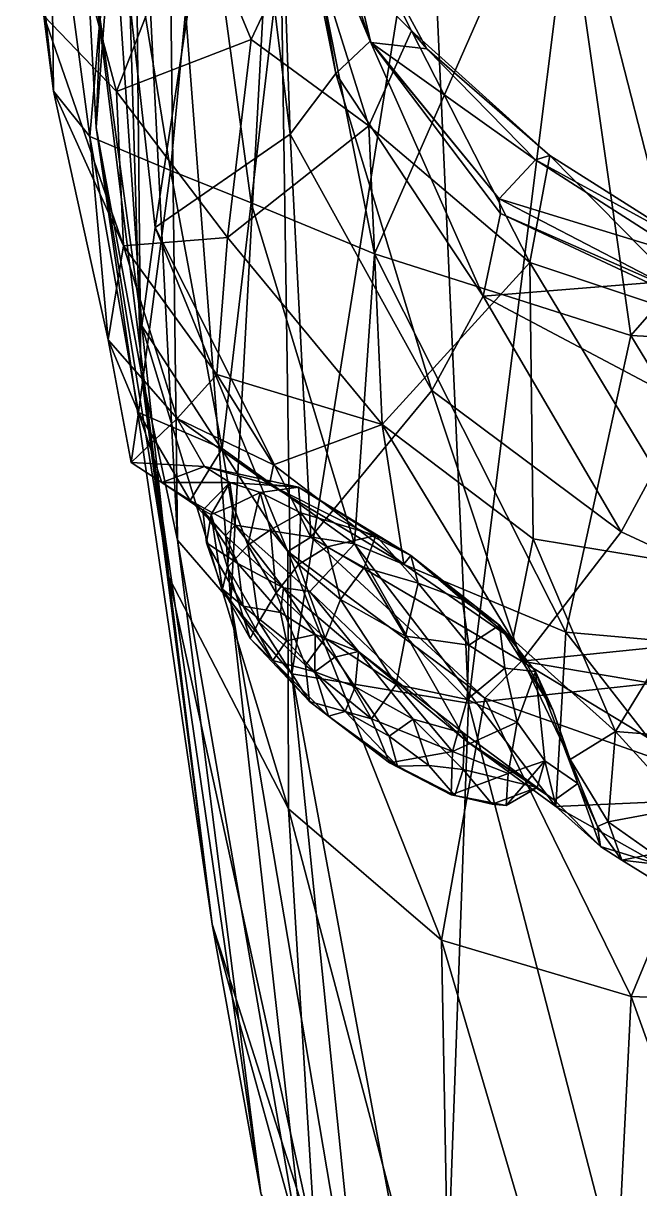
# Model space of a CAD drawing. Extents: x -1.07 to 1.07, y -3.15 to 5.89.
# Drawn here: x -1.0648 to -0.897, y 1.6532 to 1.9706 of the extents above; entities that cross this region are included whole.
import ezdxf

# ---------------------------------------------------------------- set-up
doc = ezdxf.new("R2010")
doc.units = 0
doc.layers.add('TRICERTP$LWO', color=1, linetype='CONTINUOUS')

msp = doc.modelspace()

# ---------------------------------------------------------------- linework, layer by layer
at = {"layer": 'TRICERTP$LWO'}
for points in [[(-1.04838, 2.00448, 1.10813), (-1.04496, 1.94217, 1.3726), (-1.03098, 2.12832, 1.14532)], [(-1.04496, 1.94217, 1.3726), (-1.03929, 2.09249, 1.41276), (-1.03098, 2.12832, 1.14532)], [(-1.04496, 1.94217, 1.3726), (-1.03287, 1.8762, 1.68029), (-1.03929, 2.09249, 1.41276)], [(-1.03287, 1.8762, 1.68029), (-1.03473, 2.06272, 1.7129), (-1.03929, 2.09249, 1.41276)], [(-1.03287, 1.8762, 1.68029), (-1.02287, 1.82985, 1.96393), (-1.03473, 2.06272, 1.7129)], [(-1.02287, 1.82985, 1.96393), (-1.0254, 2.03568, 1.98619), (-1.03473, 2.06272, 1.7129)], [(-1.04283, 2.03811, 0.95563), (-1.00697, 2.0596, 0.85116), (-1.02892, 1.91495, 0.92485)], [(-0.99216, 1.94039, 0.8277), (-1.02892, 1.91495, 0.92485), (-1.00697, 2.0596, 0.85116)], [(-0.99216, 1.94039, 0.8277), (-1.00697, 2.0596, 0.85116), (-0.99615, 2.05544, 0.74724)], [(-0.97974, 1.95694, 0.73428), (-0.99615, 2.05544, 0.74724), (-0.99818, 2.04945, 0.61376)], [(-0.97974, 1.95694, 0.73428), (-0.99216, 1.94039, 0.8277), (-0.99615, 2.05544, 0.74724)], [(-0.99556, 2.0478, 2.21074), (-1.0254, 2.03568, 1.98619), (-1.0083, 1.813, 2.17716)], [(-1.0083, 1.813, 2.17716), (-0.99172, 1.79344, 2.36881), (-0.99556, 2.0478, 2.21074)], [(-0.97041, 1.96569, 0.59824), (-0.99818, 2.04945, 0.61376), (-0.99906, 2.03387, 0.47937)], [(-0.97041, 1.96569, 0.59824), (-0.97974, 1.95694, 0.73428), (-0.99818, 2.04945, 0.61376)], [(-0.95451, 2.02655, 2.42015), (-0.99556, 2.0478, 2.21074), (-0.99172, 1.79344, 2.36881)], [(-1.03252, 1.88823, 1.06619), (-1.04838, 2.00448, 1.10813), (-1.04283, 2.03811, 0.95563)], [(-1.02892, 1.91495, 0.92485), (-1.03252, 1.88823, 1.06619), (-1.04283, 2.03811, 0.95563)], [(-1.02287, 1.82985, 1.96393), (-1.0083, 1.813, 2.17716), (-1.0254, 2.03568, 1.98619)], [(-0.97023, 1.96534, 0.45635), (-0.99906, 2.03387, 0.47937), (-0.98148, 2.01254, 0.37972)], [(-0.97023, 1.96534, 0.45635), (-0.97041, 1.96569, 0.59824), (-0.99906, 2.03387, 0.47937)], [(-1.05663, 1.95207, 0.07369), (-1.0592, 1.9726, 0.1109), (-1.06482, 2.03043, 0.0756)], [(-1.06482, 2.03043, 0.0756), (-1.05744, 2.01983, 0.05534), (-1.05663, 1.95207, 0.07369)], [(-0.81763, 2.03125, 2.6569), (-0.91515, 2.01248, 2.59458), (-0.85928, 1.7945, 2.66501)], [(-0.99172, 1.79344, 2.36881), (-0.9436, 1.78539, 2.56447), (-0.95451, 2.02655, 2.42015)], [(-0.91515, 2.01248, 2.59458), (-0.95451, 2.02655, 2.42015), (-0.9436, 1.78539, 2.56447)], [(-1.05744, 2.01983, 0.05534), (-1.03963, 2.02222, 0.03945), (-1.04671, 1.93974, 0.04712)], [(-1.02478, 1.93051, 0.0305), (-1.04671, 1.93974, 0.04712), (-1.03963, 2.02222, 0.03945)], [(-1.03963, 2.02222, 0.03945), (-1.01618, 2.02062, 0.02709), (-1.02478, 1.93051, 0.0305)], [(-0.9914, 2.0191, 0.01789), (-0.91892, 2.02215, 0.00953), (-0.96917, 1.90784, 0.01546)], [(-0.89943, 1.88558, 0.01244), (-0.96917, 1.90784, 0.01546), (-0.91892, 2.02215, 0.00953)], [(-0.91892, 2.02215, 0.00953), (-0.79466, 2.00572, 0.00562), (-0.89943, 1.88558, 0.01244)], [(-1.04671, 1.93974, 0.04712), (-1.05663, 1.95207, 0.07369), (-1.05744, 2.01983, 0.05534)], [(-1.00277, 1.92171, 0.02076), (-1.02478, 1.93051, 0.0305), (-1.01618, 2.02062, 0.02709)], [(-1.01618, 2.02062, 0.02709), (-0.9914, 2.0191, 0.01789), (-1.00277, 1.92171, 0.02076)], [(-0.96917, 1.90784, 0.01546), (-1.00277, 1.92171, 0.02076), (-0.9914, 2.0191, 0.01789)], [(-0.98804, 1.99769, 0.30591), (-0.95916, 1.96857, 0.32153), (-0.98148, 2.01254, 0.37972)], [(-0.95497, 1.96363, 0.38256), (-0.98148, 2.01254, 0.37972), (-0.95916, 1.96857, 0.32153)], [(-0.95497, 1.96363, 0.38256), (-0.97023, 1.96534, 0.45635), (-0.98148, 2.01254, 0.37972)], [(-0.9436, 1.78539, 2.56447), (-0.85928, 1.7945, 2.66501), (-0.91515, 2.01248, 2.59458)], [(-1.03941, 1.95199, 0.16476), (-1.05378, 2.00589, 0.16262), (-1.0592, 1.9726, 0.1109)], [(-1.03941, 1.95199, 0.16476), (-1.01885, 2.00492, 0.23698), (-1.05378, 2.00589, 0.16262)], [(-1.03252, 1.88823, 1.06619), (-1.02519, 1.81978, 1.32119), (-1.04838, 2.00448, 1.10813)], [(-1.02519, 1.81978, 1.32119), (-1.04496, 1.94217, 1.3726), (-1.04838, 2.00448, 1.10813)], [(-1.00283, 1.96618, 0.23079), (-1.01885, 2.00492, 0.23698), (-1.03941, 1.95199, 0.16476)], [(-1.00283, 1.96618, 0.23079), (-0.98804, 1.99769, 0.30591), (-1.01885, 2.00492, 0.23698)], [(-0.79203, 1.87989, 0.00798), (-0.89943, 1.88558, 0.01244), (-0.79466, 2.00572, 0.00562)], [(-1.00283, 1.96618, 0.23079), (-0.97076, 1.94268, 0.24721), (-0.98804, 1.99769, 0.30591)], [(-0.95916, 1.96857, 0.32153), (-0.98804, 1.99769, 0.30591), (-0.97076, 1.94268, 0.24721)], [(-1.03754, 1.90997, 0.1083), (-1.0592, 1.9726, 0.1109), (-1.05663, 1.95207, 0.07369)], [(-1.03754, 1.90997, 0.1083), (-1.03941, 1.95199, 0.16476), (-1.0592, 1.9726, 0.1109)], [(-0.97076, 1.94268, 0.24721), (-0.92693, 1.90544, 0.24309), (-0.95916, 1.96857, 0.32153)], [(-0.92146, 1.93459, 0.32239), (-0.95916, 1.96857, 0.32153), (-0.92693, 1.90544, 0.24309)], [(-0.95916, 1.96857, 0.32153), (-0.92146, 1.93459, 0.32239), (-0.95497, 1.96363, 0.38256)], [(-1.00919, 1.91227, 0.1683), (-1.00283, 1.96618, 0.23079), (-1.03941, 1.95199, 0.16476)], [(-0.97076, 1.94268, 0.24721), (-1.00283, 1.96618, 0.23079), (-1.00919, 1.91227, 0.1683)], [(-0.93966, 1.89628, 0.71809), (-0.97974, 1.95694, 0.73428), (-0.97041, 1.96569, 0.59824)], [(-0.93492, 1.91874, 0.59381), (-0.93966, 1.89628, 0.71809), (-0.97041, 1.96569, 0.59824)], [(-0.97023, 1.96534, 0.45635), (-0.93523, 1.92282, 0.47819), (-0.97041, 1.96569, 0.59824)], [(-0.93492, 1.91874, 0.59381), (-0.97041, 1.96569, 0.59824), (-0.93523, 1.92282, 0.47819)], [(-0.95497, 1.96363, 0.38256), (-0.92536, 1.9334, 0.3959), (-0.97023, 1.96534, 0.45635)], [(-0.93523, 1.92282, 0.47819), (-0.97023, 1.96534, 0.45635), (-0.92536, 1.9334, 0.3959)], [(-0.92536, 1.9334, 0.3959), (-0.95497, 1.96363, 0.38256), (-0.92146, 1.93459, 0.32239)], [(-0.95361, 1.87059, 0.82264), (-0.99216, 1.94039, 0.8277), (-0.97974, 1.95694, 0.73428)], [(-0.93966, 1.89628, 0.71809), (-0.95361, 1.87059, 0.82264), (-0.97974, 1.95694, 0.73428)], [(-1.04173, 1.88436, 0.06089), (-1.03754, 1.90997, 0.1083), (-1.05663, 1.95207, 0.07369)], [(-1.05663, 1.95207, 0.07369), (-1.04671, 1.93974, 0.04712), (-1.04173, 1.88436, 0.06089)], [(-1.00919, 1.91227, 0.1683), (-1.03941, 1.95199, 0.16476), (-1.03754, 1.90997, 0.1083)], [(-0.96709, 1.86132, 0.16247), (-0.97076, 1.94268, 0.24721), (-1.00919, 1.91227, 0.1683)], [(-0.92693, 1.90544, 0.24309), (-0.97076, 1.94268, 0.24721), (-0.96709, 1.86132, 0.16247)], [(-1.04671, 1.93974, 0.04712), (-1.02478, 1.93051, 0.0305), (-1.03344, 1.86456, 0.0337)], [(-1.03344, 1.86456, 0.0337), (-1.04173, 1.88436, 0.06089), (-1.04671, 1.93974, 0.04712)], [(-1.02519, 1.81978, 1.32119), (-1.01337, 1.72525, 1.61779), (-1.04496, 1.94217, 1.3726)], [(-1.01337, 1.72525, 1.61779), (-1.03287, 1.8762, 1.68029), (-1.04496, 1.94217, 1.3726)], [(-0.98652, 1.83059, 0.92104), (-1.02892, 1.91495, 0.92485), (-0.99216, 1.94039, 0.8277)], [(-0.95361, 1.87059, 0.82264), (-0.98652, 1.83059, 0.92104), (-0.99216, 1.94039, 0.8277)], [(-0.92536, 1.9334, 0.3959), (-0.8846, 1.90726, 0.39232), (-0.93523, 1.92282, 0.47819)], [(-0.92693, 1.90544, 0.24309), (-0.8759, 1.88836, 0.25578), (-0.92146, 1.93459, 0.32239)], [(-0.92146, 1.93459, 0.32239), (-0.88264, 1.90997, 0.32462), (-0.92536, 1.9334, 0.3959)], [(-0.8846, 1.90726, 0.39232), (-0.92536, 1.9334, 0.3959), (-0.88264, 1.90997, 0.32462)], [(-0.88264, 1.90997, 0.32462), (-0.92146, 1.93459, 0.32239), (-0.8759, 1.88836, 0.25578)], [(-1.01069, 1.85474, 0.01758), (-1.03344, 1.86456, 0.0337), (-1.02478, 1.93051, 0.0305)], [(-1.02478, 1.93051, 0.0305), (-1.00277, 1.92171, 0.02076), (-1.01069, 1.85474, 0.01758)], [(-0.97467, 1.82878, 0.01041), (-1.01069, 1.85474, 0.01758), (-1.00277, 1.92171, 0.02076)], [(-1.00277, 1.92171, 0.02076), (-0.96917, 1.90784, 0.01546), (-0.97467, 1.82878, 0.01041)], [(-0.88775, 1.89807, 0.47323), (-0.93523, 1.92282, 0.47819), (-0.8846, 1.90726, 0.39232)], [(-0.93523, 1.92282, 0.47819), (-0.88775, 1.89807, 0.47323), (-0.93492, 1.91874, 0.59381)], [(-0.93492, 1.91874, 0.59381), (-0.89466, 1.89987, 0.60486), (-0.93966, 1.89628, 0.71809)], [(-0.89466, 1.89987, 0.60486), (-0.93492, 1.91874, 0.59381), (-0.88775, 1.89807, 0.47323)], [(-1.03252, 1.88823, 1.06619), (-1.02892, 1.91495, 0.92485), (-0.9928, 1.82676, 1.03561)], [(-0.98652, 1.83059, 0.92104), (-0.9928, 1.82676, 1.03561), (-1.02892, 1.91495, 0.92485)], [(-1.01212, 1.87492, 0.12278), (-1.00919, 1.91227, 0.1683), (-1.03754, 1.90997, 0.1083)], [(-1.00919, 1.91227, 0.1683), (-1.01212, 1.87492, 0.12278), (-0.96709, 1.86132, 0.16247)], [(-1.04173, 1.88436, 0.06089), (-1.02292, 1.86294, 0.08927), (-1.03754, 1.90997, 0.1083)], [(-1.03754, 1.90997, 0.1083), (-1.02292, 1.86294, 0.08927), (-1.01212, 1.87492, 0.12278)], [(-0.9171, 1.80476, 0.01137), (-0.97467, 1.82878, 0.01041), (-0.96917, 1.90784, 0.01546)], [(-0.96917, 1.90784, 0.01546), (-0.89943, 1.88558, 0.01244), (-0.9171, 1.80476, 0.01137)], [(-0.92602, 1.83019, 0.153), (-0.92693, 1.90544, 0.24309), (-0.96709, 1.86132, 0.16247)], [(-0.92602, 1.83019, 0.153), (-0.87659, 1.82205, 0.16983), (-0.92693, 1.90544, 0.24309)], [(-0.8759, 1.88836, 0.25578), (-0.92693, 1.90544, 0.24309), (-0.87659, 1.82205, 0.16983)], [(-0.88347, 1.8665, 0.72647), (-0.93966, 1.89628, 0.71809), (-0.89466, 1.89987, 0.60486)], [(-0.90208, 1.83206, 0.82136), (-0.95361, 1.87059, 0.82264), (-0.93966, 1.89628, 0.71809)], [(-0.88347, 1.8665, 0.72647), (-0.90208, 1.83206, 0.82136), (-0.93966, 1.89628, 0.71809)], [(-1.02519, 1.81978, 1.32119), (-1.03252, 1.88823, 1.06619), (-0.99266, 1.7566, 1.26944)], [(-0.9928, 1.82676, 1.03561), (-0.99266, 1.7566, 1.26944), (-1.03252, 1.88823, 1.06619)], [(-0.84656, 1.79849, 0.01045), (-0.9171, 1.80476, 0.01137), (-0.89943, 1.88558, 0.01244)], [(-0.89943, 1.88558, 0.01244), (-0.79203, 1.87989, 0.00798), (-0.84656, 1.79849, 0.01045)], [(-1.03344, 1.86456, 0.0337), (-1.03549, 1.85098, 0.04972), (-1.04173, 1.88436, 0.06089)], [(-1.03549, 1.85098, 0.04972), (-1.02292, 1.86294, 0.08927), (-1.04173, 1.88436, 0.06089)], [(-1.01337, 1.72525, 1.61779), (-1.0002, 1.65197, 1.88879), (-1.03287, 1.8762, 1.68029)], [(-1.0002, 1.65197, 1.88879), (-1.02287, 1.82985, 1.96393), (-1.03287, 1.8762, 1.68029)], [(-1.02292, 1.86294, 0.08927), (-0.99675, 1.85034, 0.117), (-1.01212, 1.87492, 0.12278)], [(-1.01212, 1.87492, 0.12278), (-0.99675, 1.85034, 0.117), (-0.96709, 1.86132, 0.16247)], [(-0.92916, 1.79683, 0.90818), (-0.98652, 1.83059, 0.92104), (-0.95361, 1.87059, 0.82264)], [(-0.90208, 1.83206, 0.82136), (-0.92916, 1.79683, 0.90818), (-0.95361, 1.87059, 0.82264)], [(-0.84467, 1.8055, 0.84144), (-0.90208, 1.83206, 0.82136), (-0.88347, 1.8665, 0.72647)], [(-1.03549, 1.85098, 0.04972), (-1.03344, 1.86456, 0.0337), (-1.02711, 1.84549, 0.04118)], [(-1.03344, 1.86456, 0.0337), (-1.01944, 1.84062, 0.0212), (-1.02711, 1.84549, 0.04118)], [(-1.03344, 1.86456, 0.0337), (-1.01069, 1.85474, 0.01758), (-1.01944, 1.84062, 0.0212)], [(-1.02292, 1.86294, 0.08927), (-1.03549, 1.85098, 0.04972), (-1.01549, 1.84988, 0.08067)], [(-0.99675, 1.85034, 0.117), (-1.02292, 1.86294, 0.08927), (-0.99783, 1.84499, 0.10466)], [(-1.02292, 1.86294, 0.08927), (-1.01549, 1.84988, 0.08067), (-0.99783, 1.84499, 0.10466)], [(-0.96121, 1.82329, 0.12821), (-0.96709, 1.86132, 0.16247), (-0.99675, 1.85034, 0.117)], [(-0.93158, 1.80274, 0.12011), (-0.96709, 1.86132, 0.16247), (-0.96121, 1.82329, 0.12821)], [(-0.92602, 1.83019, 0.153), (-0.96709, 1.86132, 0.16247), (-0.93158, 1.80274, 0.12011)], [(-1.01069, 1.85474, 0.01758), (-1.00713, 1.8339, 0.01284), (-1.01944, 1.84062, 0.0212)], [(-1.01069, 1.85474, 0.01758), (-0.97467, 1.82878, 0.01041), (-1.00713, 1.8339, 0.01284)], [(-1.03549, 1.85098, 0.04972), (-1.02711, 1.84549, 0.04118), (-1.01549, 1.84988, 0.08067)], [(-1.01549, 1.84988, 0.08067), (-1.02711, 1.84549, 0.04118), (-1.00862, 1.84556, 0.07594)], [(-0.99783, 1.84499, 0.10466), (-1.01549, 1.84988, 0.08067), (-0.98989, 1.84428, 0.10307)], [(-1.01549, 1.84988, 0.08067), (-1.00862, 1.84556, 0.07594), (-0.98989, 1.84428, 0.10307)], [(-0.99675, 1.85034, 0.117), (-0.99783, 1.84499, 0.10466), (-0.96121, 1.82329, 0.12821)], [(-1.02711, 1.84549, 0.04118), (-1.01592, 1.83795, 0.03708), (-1.00862, 1.84556, 0.07594)], [(-1.02711, 1.84549, 0.04118), (-1.01944, 1.84062, 0.0212), (-1.01592, 1.83795, 0.03708)], [(-1.01592, 1.83795, 0.03708), (-1.01367, 1.83682, 0.05725), (-1.00862, 1.84556, 0.07594)], [(-1.0077, 1.83927, 0.07422), (-1.00862, 1.84556, 0.07594), (-1.01367, 1.83682, 0.05725)], [(-1.00033, 1.84284, 0.09035), (-0.98989, 1.84428, 0.10307), (-1.00862, 1.84556, 0.07594)], [(-1.00033, 1.84284, 0.09035), (-1.00862, 1.84556, 0.07594), (-1.0077, 1.83927, 0.07422)], [(-0.98923, 1.83728, 0.10132), (-0.98989, 1.84428, 0.10307), (-1.00033, 1.84284, 0.09035)], [(-0.96121, 1.82329, 0.12821), (-0.99783, 1.84499, 0.10466), (-0.95932, 1.82564, 0.11726)], [(-0.99783, 1.84499, 0.10466), (-0.98989, 1.84428, 0.10307), (-0.95932, 1.82564, 0.11726)], [(-0.98989, 1.84428, 0.10307), (-0.96886, 1.83108, 0.11314), (-0.95932, 1.82564, 0.11726)], [(-0.96886, 1.83108, 0.11314), (-0.98989, 1.84428, 0.10307), (-0.98923, 1.83728, 0.10132)], [(-1.0077, 1.83927, 0.07422), (-1.00369, 1.82847, 0.07606), (-1.00033, 1.84284, 0.09035)], [(-0.99757, 1.8326, 0.0904), (-1.00033, 1.84284, 0.09035), (-1.00369, 1.82847, 0.07606)], [(-0.99757, 1.8326, 0.0904), (-0.98923, 1.83728, 0.10132), (-1.00033, 1.84284, 0.09035)], [(-1.01944, 1.84062, 0.0212), (-1.00982, 1.83102, 0.01819), (-1.01592, 1.83795, 0.03708)], [(-1.01944, 1.84062, 0.0212), (-1.00713, 1.8339, 0.01284), (-1.00982, 1.83102, 0.01819)], [(-1.01367, 1.83682, 0.05725), (-1.01592, 1.83795, 0.03708), (-1.01491, 1.82909, 0.03901)], [(-1.00982, 1.83102, 0.01819), (-1.00646, 1.82345, 0.02129), (-1.01592, 1.83795, 0.03708)], [(-1.01491, 1.82909, 0.03901), (-1.01592, 1.83795, 0.03708), (-1.00646, 1.82345, 0.02129)], [(-1.01367, 1.83682, 0.05725), (-1.00927, 1.82236, 0.05861), (-1.0077, 1.83927, 0.07422)], [(-1.00369, 1.82847, 0.07606), (-1.0077, 1.83927, 0.07422), (-1.00927, 1.82236, 0.05861)], [(-1.01491, 1.82909, 0.03901), (-1.01055, 1.81649, 0.04099), (-1.01367, 1.83682, 0.05725)], [(-1.00927, 1.82236, 0.05861), (-1.01367, 1.83682, 0.05725), (-1.01055, 1.81649, 0.04099)], [(-0.99757, 1.8326, 0.0904), (-0.98987, 1.82319, 0.09315), (-0.98923, 1.83728, 0.10132)], [(-0.98208, 1.82798, 0.10283), (-0.98923, 1.83728, 0.10132), (-0.98987, 1.82319, 0.09315)], [(-0.98208, 1.82798, 0.10283), (-0.96886, 1.83108, 0.11314), (-0.98923, 1.83728, 0.10132)], [(-1.00713, 1.8339, 0.01284), (-0.99395, 1.81682, 0.01127), (-1.00982, 1.83102, 0.01819)], [(-1.00713, 1.8339, 0.01284), (-0.98682, 1.81579, 0.00845), (-0.99395, 1.81682, 0.01127)], [(-0.97467, 1.82878, 0.01041), (-0.98682, 1.81579, 0.00845), (-1.00713, 1.8339, 0.01284)], [(-1.00369, 1.82847, 0.07606), (-0.99601, 1.81546, 0.07849), (-0.99757, 1.8326, 0.0904)], [(-0.98987, 1.82319, 0.09315), (-0.99757, 1.8326, 0.0904), (-0.99601, 1.81546, 0.07849)], [(-0.84467, 1.8055, 0.84144), (-0.92916, 1.79683, 0.90818), (-0.90208, 1.83206, 0.82136)], [(-1.0083, 1.813, 2.17716), (-1.02287, 1.82985, 1.96393), (-0.98691, 1.62221, 2.09757)], [(-1.0002, 1.65197, 1.88879), (-0.98691, 1.62221, 2.09757), (-1.02287, 1.82985, 1.96393)], [(-1.00646, 1.82345, 0.02129), (-1.00497, 1.81182, 0.02413), (-1.01491, 1.82909, 0.03901)], [(-1.01055, 1.81649, 0.04099), (-1.01491, 1.82909, 0.03901), (-1.00497, 1.81182, 0.02413)], [(-1.00646, 1.82345, 0.02129), (-1.00982, 1.83102, 0.01819), (-0.99395, 1.81682, 0.01127)], [(-1.00927, 1.82236, 0.05861), (-1.00067, 1.80754, 0.06051), (-1.00369, 1.82847, 0.07606)], [(-0.99601, 1.81546, 0.07849), (-1.00369, 1.82847, 0.07606), (-1.00067, 1.80754, 0.06051)], [(-0.9928, 1.82676, 1.03561), (-0.98652, 1.83059, 0.92104), (-0.93914, 1.78677, 1.00861)], [(-0.98682, 1.81579, 0.00845), (-0.97467, 1.82878, 0.01041), (-0.9443, 1.77519, 0.01093)], [(-0.92916, 1.79683, 0.90818), (-0.93914, 1.78677, 1.00861), (-0.98652, 1.83059, 0.92104)], [(-0.98208, 1.82798, 0.10283), (-0.97203, 1.82233, 0.10624), (-0.96886, 1.83108, 0.11314)], [(-0.91985, 1.75731, 0.01259), (-0.9443, 1.77519, 0.01093), (-0.97467, 1.82878, 0.01041)], [(-0.91985, 1.75731, 0.01259), (-0.97467, 1.82878, 0.01041), (-0.9171, 1.80476, 0.01137)], [(-0.97203, 1.82233, 0.10624), (-0.95733, 1.8181, 0.11132), (-0.96886, 1.83108, 0.11314)], [(-0.95932, 1.82564, 0.11726), (-0.96886, 1.83108, 0.11314), (-0.95733, 1.8181, 0.11132)], [(-0.90364, 1.77768, 0.11261), (-0.92602, 1.83019, 0.153), (-0.93158, 1.80274, 0.12011)], [(-0.87659, 1.82205, 0.16983), (-0.92602, 1.83019, 0.153), (-0.90364, 1.77768, 0.11261)], [(-0.99266, 1.7566, 1.26944), (-0.9928, 1.82676, 1.03561), (-0.95098, 1.72085, 1.20819)], [(-0.93914, 1.78677, 1.00861), (-0.95098, 1.72085, 1.20819), (-0.9928, 1.82676, 1.03561)], [(-0.98987, 1.82319, 0.09315), (-0.97849, 1.81367, 0.09553), (-0.98208, 1.82798, 0.10283)], [(-0.97203, 1.82233, 0.10624), (-0.98208, 1.82798, 0.10283), (-0.97849, 1.81367, 0.09553)], [(-0.96121, 1.82329, 0.12821), (-0.95932, 1.82564, 0.11726), (-0.93158, 1.80274, 0.12011)], [(-0.94533, 1.81365, 0.11255), (-0.95932, 1.82564, 0.11726), (-0.95733, 1.8181, 0.11132)], [(-0.93514, 1.80666, 0.113), (-0.95932, 1.82564, 0.11726), (-0.94533, 1.81365, 0.11255)], [(-0.93514, 1.80666, 0.113), (-0.93158, 1.80274, 0.12011), (-0.95932, 1.82564, 0.11726)], [(-1.01055, 1.81649, 0.04099), (-1.00307, 1.80306, 0.04326), (-1.00927, 1.82236, 0.05861)], [(-1.00067, 1.80754, 0.06051), (-1.00927, 1.82236, 0.05861), (-1.00307, 1.80306, 0.04326)], [(-0.99479, 1.81015, 0.01332), (-1.00646, 1.82345, 0.02129), (-0.99395, 1.81682, 0.01127)], [(-1.00497, 1.81182, 0.02413), (-1.00646, 1.82345, 0.02129), (-0.99479, 1.81015, 0.01332)], [(-0.99601, 1.81546, 0.07849), (-0.98261, 1.80313, 0.08201), (-0.98987, 1.82319, 0.09315)], [(-0.97849, 1.81367, 0.09553), (-0.98987, 1.82319, 0.09315), (-0.98261, 1.80313, 0.08201)], [(-0.97849, 1.81367, 0.09553), (-0.96078, 1.8037, 0.09906), (-0.97203, 1.82233, 0.10624)], [(-0.95733, 1.8181, 0.11132), (-0.97203, 1.82233, 0.10624), (-0.96078, 1.8037, 0.09906)], [(-0.82203, 1.77129, 0.14419), (-0.87659, 1.82205, 0.16983), (-0.90364, 1.77768, 0.11261)], [(-1.01337, 1.72525, 1.61779), (-1.02519, 1.81978, 1.32119), (-0.98531, 1.63727, 1.53811)], [(-0.99266, 1.7566, 1.26944), (-0.98531, 1.63727, 1.53811), (-1.02519, 1.81978, 1.32119)], [(-1.00497, 1.81182, 0.02413), (-0.99686, 1.79703, 0.0273), (-1.01055, 1.81649, 0.04099)], [(-1.00307, 1.80306, 0.04326), (-1.01055, 1.81649, 0.04099), (-0.99686, 1.79703, 0.0273)], [(-0.99479, 1.81015, 0.01332), (-0.99395, 1.81682, 0.01127), (-0.98539, 1.80409, 0.01125)], [(-0.97354, 1.7995, 0.01031), (-0.98539, 1.80409, 0.01125), (-0.99395, 1.81682, 0.01127)], [(-0.98682, 1.81579, 0.00845), (-0.97354, 1.7995, 0.01031), (-0.99395, 1.81682, 0.01127)], [(-0.98682, 1.81579, 0.00845), (-0.9443, 1.77519, 0.01093), (-0.97354, 1.7995, 0.01031)], [(-0.96078, 1.8037, 0.09906), (-0.94356, 1.80122, 0.10541), (-0.95733, 1.8181, 0.11132)], [(-0.94533, 1.81365, 0.11255), (-0.95733, 1.8181, 0.11132), (-0.94356, 1.80122, 0.10541)], [(-0.99172, 1.79344, 2.36881), (-1.0083, 1.813, 2.17716), (-0.97161, 1.59583, 2.29018)], [(-0.98691, 1.62221, 2.09757), (-0.97161, 1.59583, 2.29018), (-1.0083, 1.813, 2.17716)], [(-1.00067, 1.80754, 0.06051), (-0.98797, 1.79581, 0.06489), (-0.99601, 1.81546, 0.07849)], [(-0.98261, 1.80313, 0.08201), (-0.99601, 1.81546, 0.07849), (-0.98797, 1.79581, 0.06489)], [(-0.98261, 1.80313, 0.08201), (-0.96334, 1.79047, 0.08427), (-0.97849, 1.81367, 0.09553)], [(-0.96078, 1.8037, 0.09906), (-0.97849, 1.81367, 0.09553), (-0.96334, 1.79047, 0.08427)], [(-0.93514, 1.80666, 0.113), (-0.94533, 1.81365, 0.11255), (-0.94356, 1.80122, 0.10541)], [(-0.99318, 1.80239, 0.01541), (-1.00497, 1.81182, 0.02413), (-0.99479, 1.81015, 0.01332)], [(-0.99686, 1.79703, 0.0273), (-1.00497, 1.81182, 0.02413), (-0.99318, 1.80239, 0.01541)], [(-0.99318, 1.80239, 0.01541), (-0.99479, 1.81015, 0.01332), (-0.98539, 1.80409, 0.01125)], [(-1.00307, 1.80306, 0.04326), (-0.98689, 1.78583, 0.04395), (-1.00067, 1.80754, 0.06051)], [(-0.98797, 1.79581, 0.06489), (-1.00067, 1.80754, 0.06051), (-0.98689, 1.78583, 0.04395)], [(-0.93372, 1.79497, 0.10294), (-0.93514, 1.80666, 0.113), (-0.94356, 1.80122, 0.10541)], [(-0.93372, 1.79497, 0.10294), (-0.92534, 1.79405, 0.10195), (-0.93514, 1.80666, 0.113)], [(-0.92534, 1.79405, 0.10195), (-0.92064, 1.78362, 0.10029), (-0.93514, 1.80666, 0.113)], [(-0.93158, 1.80274, 0.12011), (-0.93514, 1.80666, 0.113), (-0.92064, 1.78362, 0.10029)], [(-0.98689, 1.78583, 0.04395), (-1.00307, 1.80306, 0.04326), (-0.99686, 1.79703, 0.0273)], [(-0.98549, 1.79396, 0.01636), (-0.99318, 1.80239, 0.01541), (-0.98539, 1.80409, 0.01125)], [(-0.98797, 1.79581, 0.06489), (-0.97005, 1.78114, 0.06398), (-0.98261, 1.80313, 0.08201)], [(-0.97998, 1.79791, 0.01205), (-0.98549, 1.79396, 0.01636), (-0.98539, 1.80409, 0.01125)], [(-0.97998, 1.79791, 0.01205), (-0.98539, 1.80409, 0.01125), (-0.97354, 1.7995, 0.01031)], [(-0.96334, 1.79047, 0.08427), (-0.98261, 1.80313, 0.08201), (-0.97005, 1.78114, 0.06398)], [(-0.96334, 1.79047, 0.08427), (-0.944, 1.78643, 0.09132), (-0.96078, 1.8037, 0.09906)], [(-0.94356, 1.80122, 0.10541), (-0.96078, 1.8037, 0.09906), (-0.944, 1.78643, 0.09132)], [(-0.84467, 1.8055, 0.84144), (-0.86004, 1.78511, 0.89907), (-0.92916, 1.79683, 0.90818)], [(-0.8815, 1.75896, 0.00862), (-0.91985, 1.75731, 0.01259), (-0.9171, 1.80476, 0.01137)], [(-0.8815, 1.75896, 0.00862), (-0.9171, 1.80476, 0.01137), (-0.84656, 1.79849, 0.01045)], [(-0.98549, 1.79396, 0.01636), (-0.99686, 1.79703, 0.0273), (-0.99318, 1.80239, 0.01541)], [(-0.93372, 1.79497, 0.10294), (-0.94356, 1.80122, 0.10541), (-0.944, 1.78643, 0.09132)], [(-0.91597, 1.77006, 0.09339), (-0.93158, 1.80274, 0.12011), (-0.92064, 1.78362, 0.10029)], [(-0.93158, 1.80274, 0.12011), (-0.91597, 1.77006, 0.09339), (-0.90364, 1.77768, 0.11261)], [(-0.98173, 1.78184, 0.02781), (-0.98689, 1.78583, 0.04395), (-0.99686, 1.79703, 0.0273)], [(-0.98173, 1.78184, 0.02781), (-0.99686, 1.79703, 0.0273), (-0.98549, 1.79396, 0.01636)], [(-0.97998, 1.79791, 0.01205), (-0.97451, 1.78989, 0.01386), (-0.98549, 1.79396, 0.01636)], [(-0.97451, 1.78989, 0.01386), (-0.97998, 1.79791, 0.01205), (-0.97354, 1.7995, 0.01031)], [(-0.95872, 1.7811, 0.01474), (-0.97451, 1.78989, 0.01386), (-0.97354, 1.7995, 0.01031)], [(-0.94482, 1.77715, 0.01615), (-0.95872, 1.7811, 0.01474), (-0.97354, 1.7995, 0.01031)], [(-0.9443, 1.77519, 0.01093), (-0.94482, 1.77715, 0.01615), (-0.97354, 1.7995, 0.01031)], [(-0.93914, 1.78677, 1.00861), (-0.92916, 1.79683, 0.90818), (-0.87507, 1.76413, 0.98514)], [(-0.86004, 1.78511, 0.89907), (-0.87507, 1.76413, 0.98514), (-0.92916, 1.79683, 0.90818)], [(-0.9436, 1.78539, 2.56447), (-0.99172, 1.79344, 2.36881), (-0.95122, 1.57478, 2.5028)], [(-0.97161, 1.59583, 2.29018), (-0.95122, 1.57478, 2.5028), (-0.99172, 1.79344, 2.36881)], [(-0.97005, 1.78114, 0.06398), (-0.98797, 1.79581, 0.06489), (-0.98689, 1.78583, 0.04395)], [(-0.97718, 1.78311, 0.01905), (-0.98173, 1.78184, 0.02781), (-0.98549, 1.79396, 0.01636)], [(-0.97718, 1.78311, 0.01905), (-0.98549, 1.79396, 0.01636), (-0.97451, 1.78989, 0.01386)], [(-0.93034, 1.78021, 0.08678), (-0.93372, 1.79497, 0.10294), (-0.944, 1.78643, 0.09132)], [(-0.85928, 1.7945, 2.66501), (-0.9436, 1.78539, 2.56447), (-0.89234, 1.58747, 2.60859)], [(-0.92534, 1.79405, 0.10195), (-0.93372, 1.79497, 0.10294), (-0.93034, 1.78021, 0.08678)], [(-0.92284, 1.76968, 0.0625), (-0.92534, 1.79405, 0.10195), (-0.93034, 1.78021, 0.08678)], [(-0.92284, 1.76968, 0.0625), (-0.91389, 1.76352, 0.06384), (-0.92534, 1.79405, 0.10195)], [(-0.92064, 1.78362, 0.10029), (-0.92534, 1.79405, 0.10195), (-0.91389, 1.76352, 0.06384)], [(-0.97005, 1.78114, 0.06398), (-0.94798, 1.77223, 0.06803), (-0.96334, 1.79047, 0.08427)], [(-0.944, 1.78643, 0.09132), (-0.96334, 1.79047, 0.08427), (-0.94798, 1.77223, 0.06803)], [(-0.96525, 1.77647, 0.01812), (-0.97718, 1.78311, 0.01905), (-0.97451, 1.78989, 0.01386)], [(-0.97451, 1.78989, 0.01386), (-0.95872, 1.7811, 0.01474), (-0.96525, 1.77647, 0.01812)], [(-0.9651, 1.7692, 0.04326), (-0.97005, 1.78114, 0.06398), (-0.98689, 1.78583, 0.04395)], [(-0.9651, 1.7692, 0.04326), (-0.98689, 1.78583, 0.04395), (-0.98173, 1.78184, 0.02781)], [(-0.95122, 1.57478, 2.5028), (-0.89234, 1.58747, 2.60859), (-0.9436, 1.78539, 2.56447)], [(-0.95098, 1.72085, 1.20819), (-0.93914, 1.78677, 1.00861), (-0.89938, 1.70553, 1.15091)], [(-0.93034, 1.78021, 0.08678), (-0.944, 1.78643, 0.09132), (-0.94798, 1.77223, 0.06803)], [(-0.87507, 1.76413, 0.98514), (-0.89938, 1.70553, 1.15091), (-0.93914, 1.78677, 1.00861)], [(-0.96298, 1.76823, 0.0272), (-0.98173, 1.78184, 0.02781), (-0.97718, 1.78311, 0.01905)], [(-0.96298, 1.76823, 0.0272), (-0.9651, 1.7692, 0.04326), (-0.98173, 1.78184, 0.02781)], [(-0.96525, 1.77647, 0.01812), (-0.96298, 1.76823, 0.0272), (-0.97718, 1.78311, 0.01905)], [(-0.94798, 1.77223, 0.06803), (-0.97005, 1.78114, 0.06398), (-0.9651, 1.7692, 0.04326)], [(-0.95441, 1.76844, 0.01976), (-0.96525, 1.77647, 0.01812), (-0.95872, 1.7811, 0.01474)], [(-0.94507, 1.76735, 0.01914), (-0.95441, 1.76844, 0.01976), (-0.95872, 1.7811, 0.01474)], [(-0.94482, 1.77715, 0.01615), (-0.94507, 1.76735, 0.01914), (-0.95872, 1.7811, 0.01474)], [(-0.91597, 1.77006, 0.09339), (-0.92064, 1.78362, 0.10029), (-0.91389, 1.76352, 0.06384)], [(-0.93287, 1.76631, 0.06363), (-0.93034, 1.78021, 0.08678), (-0.94798, 1.77223, 0.06803)], [(-0.92284, 1.76968, 0.0625), (-0.93034, 1.78021, 0.08678), (-0.93287, 1.76631, 0.06363)], [(-0.90559, 1.7531, 0.07515), (-0.90364, 1.77768, 0.11261), (-0.91597, 1.77006, 0.09339)], [(-0.90559, 1.7531, 0.07515), (-0.88473, 1.75696, 0.10279), (-0.90364, 1.77768, 0.11261)], [(-0.88473, 1.75696, 0.10279), (-0.82203, 1.77129, 0.14419), (-0.90364, 1.77768, 0.11261)], [(-0.96525, 1.77647, 0.01812), (-0.95441, 1.76844, 0.01976), (-0.96298, 1.76823, 0.0272)], [(-0.94482, 1.77715, 0.01615), (-0.92492, 1.76246, 0.02658), (-0.94507, 1.76735, 0.01914)], [(-0.94482, 1.77715, 0.01615), (-0.9443, 1.77519, 0.01093), (-0.92492, 1.76246, 0.02658)], [(-0.92023, 1.75896, 0.02526), (-0.92492, 1.76246, 0.02658), (-0.9443, 1.77519, 0.01093)], [(-0.9443, 1.77519, 0.01093), (-0.91985, 1.75731, 0.01259), (-0.92023, 1.75896, 0.02526)], [(-0.9483, 1.76046, 0.04249), (-0.94798, 1.77223, 0.06803), (-0.9651, 1.7692, 0.04326)], [(-0.93287, 1.76631, 0.06363), (-0.94798, 1.77223, 0.06803), (-0.9483, 1.76046, 0.04249)], [(-0.9483, 1.76046, 0.04249), (-0.9651, 1.7692, 0.04326), (-0.96298, 1.76823, 0.0272)], [(-0.9473, 1.76024, 0.02673), (-0.96298, 1.76823, 0.0272), (-0.95441, 1.76844, 0.01976)], [(-0.9473, 1.76024, 0.02673), (-0.9483, 1.76046, 0.04249), (-0.96298, 1.76823, 0.0272)], [(-0.95441, 1.76844, 0.01976), (-0.94507, 1.76735, 0.01914), (-0.9473, 1.76024, 0.02673)], [(-0.92284, 1.76968, 0.0625), (-0.93287, 1.76631, 0.06363), (-0.9334, 1.75756, 0.04063)], [(-0.92284, 1.76968, 0.0625), (-0.9334, 1.75756, 0.04063), (-0.92492, 1.76246, 0.02658)], [(-0.92492, 1.76246, 0.02658), (-0.92023, 1.75896, 0.02526), (-0.92284, 1.76968, 0.0625)], [(-0.91389, 1.76352, 0.06384), (-0.92284, 1.76968, 0.0625), (-0.92023, 1.75896, 0.02526)], [(-0.90855, 1.75179, 0.06107), (-0.91597, 1.77006, 0.09339), (-0.91389, 1.76352, 0.06384)], [(-0.90855, 1.75179, 0.06107), (-0.90559, 1.7531, 0.07515), (-0.91597, 1.77006, 0.09339)], [(-0.9334, 1.75756, 0.04063), (-0.93287, 1.76631, 0.06363), (-0.9483, 1.76046, 0.04249)], [(-0.93722, 1.75787, 0.02598), (-0.9473, 1.76024, 0.02673), (-0.94507, 1.76735, 0.01914)], [(-0.92492, 1.76246, 0.02658), (-0.93722, 1.75787, 0.02598), (-0.94507, 1.76735, 0.01914)], [(-0.93722, 1.75787, 0.02598), (-0.92492, 1.76246, 0.02658), (-0.9334, 1.75756, 0.04063)], [(-0.92023, 1.75896, 0.02526), (-0.90766, 1.74641, 0.03119), (-0.91389, 1.76352, 0.06384)], [(-0.90855, 1.75179, 0.06107), (-0.91389, 1.76352, 0.06384), (-0.90766, 1.74641, 0.03119)], [(-0.89938, 1.70553, 1.15091), (-0.87507, 1.76413, 0.98514), (-0.83714, 1.70307, 1.1112)], [(-0.9334, 1.75756, 0.04063), (-0.9483, 1.76046, 0.04249), (-0.9473, 1.76024, 0.02673)], [(-0.93722, 1.75787, 0.02598), (-0.9334, 1.75756, 0.04063), (-0.9473, 1.76024, 0.02673)], [(-0.90766, 1.74641, 0.03119), (-0.92023, 1.75896, 0.02526), (-0.91985, 1.75731, 0.01259)], [(-0.8815, 1.75896, 0.00862), (-0.89183, 1.7415, 0.01761), (-0.91985, 1.75731, 0.01259)], [(-0.98531, 1.63727, 1.53811), (-0.99266, 1.7566, 1.26944), (-0.94849, 1.58991, 1.4434)], [(-0.95098, 1.72085, 1.20819), (-0.94849, 1.58991, 1.4434), (-0.99266, 1.7566, 1.26944)], [(-0.90766, 1.74641, 0.03119), (-0.91985, 1.75731, 0.01259), (-0.89183, 1.7415, 0.01761)], [(-0.90559, 1.7531, 0.07515), (-0.89326, 1.74438, 0.06161), (-0.88473, 1.75696, 0.10279)], [(-0.90559, 1.7531, 0.07515), (-0.90855, 1.75179, 0.06107), (-0.90187, 1.74262, 0.05233)], [(-0.90559, 1.7531, 0.07515), (-0.90187, 1.74262, 0.05233), (-0.89326, 1.74438, 0.06161)], [(-0.90855, 1.75179, 0.06107), (-0.90766, 1.74641, 0.03119), (-0.90187, 1.74262, 0.05233)], [(-0.89183, 1.7415, 0.01761), (-0.90187, 1.74262, 0.05233), (-0.90766, 1.74641, 0.03119)], [(-0.90187, 1.74262, 0.05233), (-0.89191, 1.73645, 0.03287), (-0.89326, 1.74438, 0.06161)], [(-0.90187, 1.74262, 0.05233), (-0.89183, 1.7415, 0.01761), (-0.89191, 1.73645, 0.03287)], [(-1.0002, 1.65197, 1.88879), (-1.01337, 1.72525, 1.61779), (-0.96387, 1.54584, 1.77938)], [(-0.98531, 1.63727, 1.53811), (-0.96387, 1.54584, 1.77938), (-1.01337, 1.72525, 1.61779)], [(-0.94849, 1.58991, 1.4434), (-0.95098, 1.72085, 1.20819), (-0.90611, 1.56846, 1.35179)], [(-0.89938, 1.70553, 1.15091), (-0.90611, 1.56846, 1.35179), (-0.95098, 1.72085, 1.20819)], [(-0.90611, 1.56846, 1.35179), (-0.89938, 1.70553, 1.15091), (-0.84977, 1.56765, 1.28453)], [(-0.83714, 1.70307, 1.1112), (-0.84977, 1.56765, 1.28453), (-0.89938, 1.70553, 1.15091)]]:
    msp.add_3dface(points, dxfattribs=at)

doc.saveas('drawing.dxf')
